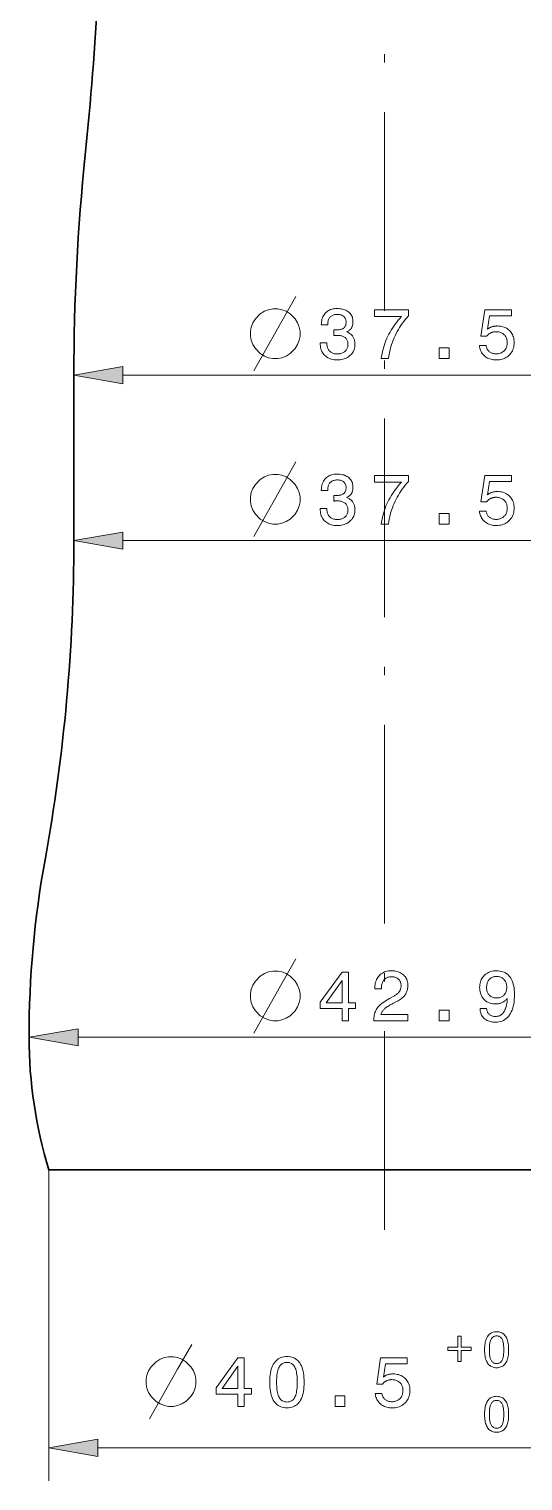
# Model space of a CAD drawing. Extents: x 0 to 297, y 0 to 546.
# Drawn here: x 136.9 to 166.7, y 120.2 to 207.9 of the extents above; entities that cross this region are included whole.
import ezdxf

# ---------------------------------------------------------------- set-up
doc = ezdxf.new("R2010")
doc.units = 0
doc.linetypes.add('DASHDOT', pattern=[18.5, 12, -3, 0.5, -3])

msp = doc.modelspace()

# ---------------------------------------------------------------- linework, layer by layer
at = {"color": 7, "linetype": 'DASHDOT', "lineweight": 13}
msp.add_line((158.337, 369.349), (158.337, 133.298), dxfattribs=at)
at = {"color": 7, "lineweight": 30, "ltscale": 0.25}
msp.add_line((139.587, 176.97), (139.587, 186.97), dxfattribs=at)
at = {"color": 7, "lineweight": 13}
for p, q in [((142.541, 186.97), (174.132, 186.97)), ((142.541, 176.97), (174.132, 176.97)), ((139.841, 146.97), (176.832, 146.97)), ((141.041, 122.175), (175.632, 122.175))]:
    msp.add_line(p, q, dxfattribs=at)
at = {"color": 7, "lineweight": 13, "ltscale": 0.469863}
msp.add_line((138.087, 138.97), (138.087, 120.175), dxfattribs=at)
at = {"color": 7, "lineweight": 30}
for p, q in [((178.587, 138.97), (138.087, 138.97)), ((178.537, 138.97), (138.137, 138.97))]:
    msp.add_line(p, q, dxfattribs=at)
at = {"color": 7, "lineweight": 13}
for points in [[(150.438, 187.22), (152.138, 190.22), (152.988, 191.72)], [(150.438, 177.22), (152.138, 180.22), (152.988, 181.72)], [(150.438, 147.22), (152.138, 150.22), (152.988, 151.72)], [(144.149, 123.925), (145.849, 126.925), (146.699, 128.425)]]:
    msp.add_lwpolyline(points, dxfattribs=at)
for points in [[(151.888, 190.97), (151.588, 190.97), (151.338, 190.92), (151.088, 190.82), (150.838, 190.67), (150.538, 190.37), (150.388, 190.12), (150.288, 189.87), (150.238, 189.62), (150.238, 189.32), (150.288, 189.07), (150.388, 188.82), (150.538, 188.57), (150.838, 188.27), (151.088, 188.12), (151.338, 188.02), (151.588, 187.97), (151.888, 187.97), (152.138, 188.02), (152.388, 188.12), (152.638, 188.27), (152.938, 188.57), (153.088, 188.82), (153.188, 189.07), (153.238, 189.32), (153.238, 189.62), (153.188, 189.87), (153.088, 190.12), (152.938, 190.37), (152.638, 190.67), (152.388, 190.82), (152.138, 190.92)], [(154.449, 188.91), (154.847, 188.91), (154.85, 188.848), (154.856, 188.789), (154.866, 188.733), (154.878, 188.68), (154.894, 188.629), (154.913, 188.582), (154.935, 188.537), (154.961, 188.495), (154.989, 188.456), (155.021, 188.42), (155.056, 188.387), (155.094, 188.357), (155.134, 188.331), (155.177, 188.308), (155.222, 188.289), (155.27, 188.274), (155.321, 188.261), (155.375, 188.253), (155.431, 188.248), (155.49, 188.246), (155.548, 188.247), (155.603, 188.252), (155.656, 188.26), (155.706, 188.271), (155.754, 188.285), (155.799, 188.303), (155.842, 188.323), (155.882, 188.347), (155.92, 188.374), (155.955, 188.404), (155.987, 188.437), (156.016, 188.472), (156.042, 188.509), (156.064, 188.549), (156.082, 188.592), (156.098, 188.636), (156.11, 188.683), (156.118, 188.732), (156.123, 188.784), (156.125, 188.838), (156.123, 188.887), (156.118, 188.934), (156.11, 188.979), (156.098, 189.021), (156.083, 189.061), (156.064, 189.099), (156.043, 189.135), (156.018, 189.169), (155.989, 189.2), (155.957, 189.229), (155.922, 189.256), (155.885, 189.28), (155.844, 189.301), (155.801, 189.319), (155.756, 189.334), (155.707, 189.347), (155.656, 189.357), (155.602, 189.364), (155.545, 189.368), (155.486, 189.369), (155.478, 189.369), (155.469, 189.369), (155.46, 189.369), (155.452, 189.369), (155.443, 189.369), (155.434, 189.369), (155.425, 189.368), (155.416, 189.368), (155.407, 189.368), (155.397, 189.367), (155.388, 189.367), (155.378, 189.366), (155.367, 189.366), (155.356, 189.365), (155.344, 189.365), (155.331, 189.364), (155.318, 189.363), (155.304, 189.363), (155.29, 189.362), (155.275, 189.361), (155.275, 189.7), (155.284, 189.7), (155.294, 189.7), (155.303, 189.699), (155.312, 189.699), (155.321, 189.699), (155.329, 189.698), (155.338, 189.698), (155.347, 189.698), (155.355, 189.697), (155.364, 189.697), (155.372, 189.697), (155.38, 189.697), (155.388, 189.697), (155.396, 189.697), (155.404, 189.696), (155.412, 189.696), (155.42, 189.696), (155.427, 189.696), (155.435, 189.696), (155.442, 189.696), (155.498, 189.697), (155.552, 189.701), (155.603, 189.707), (155.65, 189.715), (155.695, 189.725), (155.737, 189.738), (155.775, 189.753), (155.811, 189.77), (155.843, 189.789), (155.873, 189.811), (155.9, 189.835), (155.923, 189.862), (155.944, 189.891), (155.963, 189.922), (155.978, 189.956), (155.991, 189.993), (156, 190.031), (156.007, 190.073), (156.012, 190.116), (156.013, 190.162), (156.012, 190.207), (156.008, 190.249), (156.001, 190.289), (155.991, 190.327), (155.979, 190.363), (155.964, 190.397), (155.946, 190.429), (155.926, 190.459), (155.903, 190.487), (155.877, 190.512), (155.849, 190.535), (155.818, 190.556), (155.785, 190.574), (155.749, 190.59), (155.711, 190.604), (155.671, 190.615), (155.628, 190.623), (155.583, 190.629), (155.536, 190.633), (155.486, 190.634), (155.43, 190.633), (155.377, 190.628), (155.326, 190.62), (155.279, 190.608), (155.234, 190.594), (155.192, 190.576), (155.152, 190.555), (155.116, 190.53), (155.082, 190.503), (155.051, 190.472), (155.022, 190.438), (154.997, 190.401), (154.975, 190.361), (154.956, 190.318), (154.939, 190.272), (154.926, 190.223), (154.915, 190.17), (154.908, 190.115), (154.904, 190.057), (154.902, 189.996), (154.518, 189.996), (154.518, 190.025), (154.521, 190.111), (154.529, 190.194), (154.541, 190.273), (154.559, 190.349), (154.582, 190.421), (154.611, 190.489), (154.644, 190.554), (154.682, 190.615), (154.726, 190.673), (154.774, 190.727), (154.827, 190.777), (154.884, 190.821), (154.944, 190.86), (155.008, 190.894), (155.075, 190.923), (155.146, 190.947), (155.22, 190.965), (155.298, 190.978), (155.38, 190.986), (155.465, 190.989), (155.555, 190.986), (155.641, 190.98), (155.722, 190.969), (155.8, 190.954), (155.873, 190.935), (155.942, 190.912), (156.007, 190.884), (156.068, 190.852), (156.125, 190.816), (156.178, 190.776), (156.226, 190.731), (156.269, 190.684), (156.307, 190.633), (156.339, 190.578), (156.367, 190.521), (156.39, 190.459), (156.408, 190.395), (156.42, 190.327), (156.428, 190.256), (156.43, 190.181), (156.43, 190.138), (156.427, 190.097), (156.422, 190.057), (156.415, 190.018), (156.407, 189.98), (156.396, 189.943), (156.383, 189.908), (156.369, 189.874), (156.353, 189.841), (156.335, 189.81), (156.314, 189.78), (156.293, 189.751), (156.269, 189.724), (156.243, 189.699), (156.216, 189.675), (156.186, 189.652), (156.155, 189.631), (156.122, 189.611), (156.088, 189.593), (156.051, 189.576), (156.098, 189.557), (156.143, 189.537), (156.186, 189.514), (156.226, 189.489), (156.264, 189.463), (156.3, 189.434), (156.333, 189.404), (156.364, 189.371), (156.393, 189.336), (156.419, 189.3), (156.443, 189.261), (156.464, 189.221), (156.483, 189.18), (156.499, 189.136), (156.513, 189.091), (156.524, 189.044), (156.533, 188.995), (156.539, 188.944), (156.543, 188.892), (156.544, 188.838), (156.541, 188.753), (156.533, 188.672), (156.518, 188.594), (156.497, 188.52), (156.471, 188.449), (156.438, 188.381), (156.4, 188.317), (156.355, 188.256), (156.305, 188.199), (156.249, 188.145), (156.188, 188.095), (156.123, 188.05), (156.055, 188.011), (155.982, 187.977), (155.906, 187.949), (155.825, 187.925), (155.741, 187.907), (155.653, 187.894), (155.561, 187.886), (155.465, 187.883), (155.374, 187.886), (155.287, 187.894), (155.204, 187.908), (155.124, 187.927), (155.048, 187.951), (154.976, 187.981), (154.908, 188.016), (154.843, 188.057), (154.782, 188.103), (154.725, 188.155), (154.672, 188.211), (154.626, 188.271), (154.584, 188.335), (154.548, 188.402), (154.518, 188.472), (154.493, 188.547), (154.474, 188.625), (154.46, 188.706), (154.452, 188.792), (154.449, 188.88)], [(158.136, 187.97), (158.157, 188.113), (158.183, 188.255), (158.213, 188.394), (158.246, 188.532), (158.284, 188.668), (158.326, 188.801), (158.372, 188.933), (158.421, 189.062), (158.475, 189.19), (158.533, 189.316), (158.596, 189.44), (158.663, 189.563), (158.734, 189.685), (158.811, 189.805), (158.892, 189.925), (158.977, 190.044), (159.067, 190.162), (159.162, 190.278), (159.261, 190.394), (159.365, 190.508), (157.725, 190.508), (157.725, 190.902), (159.78, 190.902), (159.78, 190.544), (159.68, 190.432), (159.584, 190.318), (159.492, 190.202), (159.404, 190.085), (159.321, 189.966), (159.242, 189.845), (159.167, 189.723), (159.096, 189.599), (159.029, 189.474), (158.967, 189.346), (158.908, 189.217), (158.854, 189.086), (158.805, 188.953), (158.759, 188.818), (158.717, 188.682), (158.68, 188.543), (158.647, 188.403), (158.618, 188.26), (158.593, 188.116), (158.572, 187.97)], [(164.062, 188.752), (164.463, 188.752), (164.471, 188.706), (164.482, 188.662), (164.495, 188.621), (164.511, 188.581), (164.529, 188.543), (164.55, 188.508), (164.573, 188.474), (164.599, 188.443), (164.627, 188.413), (164.658, 188.386), (164.691, 188.361), (164.725, 188.339), (164.761, 188.319), (164.799, 188.302), (164.839, 188.287), (164.88, 188.275), (164.924, 188.266), (164.969, 188.259), (165.015, 188.256), (165.064, 188.254), (165.123, 188.256), (165.18, 188.262), (165.234, 188.271), (165.286, 188.284), (165.336, 188.3), (165.383, 188.32), (165.428, 188.344), (165.47, 188.372), (165.511, 188.403), (165.549, 188.438), (165.583, 188.475), (165.615, 188.516), (165.642, 188.558), (165.666, 188.603), (165.686, 188.65), (165.703, 188.699), (165.715, 188.751), (165.725, 188.805), (165.73, 188.862), (165.732, 188.92), (165.73, 188.98), (165.725, 189.038), (165.716, 189.093), (165.703, 189.145), (165.687, 189.195), (165.667, 189.242), (165.643, 189.287), (165.616, 189.33), (165.585, 189.37), (165.551, 189.407), (165.513, 189.442), (165.473, 189.473), (165.431, 189.5), (165.386, 189.523), (165.338, 189.543), (165.288, 189.56), (165.236, 189.572), (165.181, 189.581), (165.124, 189.587), (165.064, 189.589), (165.029, 189.588), (164.995, 189.586), (164.961, 189.582), (164.929, 189.578), (164.896, 189.571), (164.865, 189.564), (164.834, 189.555), (164.803, 189.544), (164.773, 189.532), (164.744, 189.519), (164.716, 189.505), (164.688, 189.489), (164.661, 189.471), (164.635, 189.453), (164.609, 189.433), (164.584, 189.411), (164.56, 189.389), (164.537, 189.365), (164.514, 189.339), (164.492, 189.313), (164.149, 189.313), (164.385, 190.902), (165.987, 190.902), (165.987, 190.548), (164.674, 190.548), (164.553, 189.74), (164.575, 189.759), (164.598, 189.777), (164.622, 189.793), (164.646, 189.809), (164.671, 189.824), (164.697, 189.838), (164.723, 189.851), (164.75, 189.863), (164.779, 189.875), (164.808, 189.885), (164.837, 189.894), (164.867, 189.903), (164.898, 189.91), (164.929, 189.917), (164.961, 189.922), (164.993, 189.927), (165.026, 189.93), (165.059, 189.932), (165.093, 189.934), (165.127, 189.934), (165.217, 189.932), (165.304, 189.923), (165.388, 189.91), (165.467, 189.891), (165.544, 189.866), (165.616, 189.836), (165.685, 189.8), (165.75, 189.759), (165.812, 189.712), (165.87, 189.66), (165.924, 189.604), (165.971, 189.544), (166.014, 189.481), (166.05, 189.414), (166.081, 189.344), (166.106, 189.27), (166.126, 189.193), (166.14, 189.113), (166.149, 189.029), (166.152, 188.941), (166.149, 188.849), (166.14, 188.76), (166.125, 188.674), (166.104, 188.592), (166.077, 188.514), (166.044, 188.439), (166.005, 188.368), (165.961, 188.301), (165.91, 188.237), (165.853, 188.176), (165.792, 188.121), (165.727, 188.071), (165.658, 188.027), (165.586, 187.989), (165.51, 187.956), (165.43, 187.93), (165.347, 187.91), (165.261, 187.895), (165.17, 187.886), (165.076, 187.883), (164.993, 187.886), (164.913, 187.893), (164.835, 187.905), (164.76, 187.921), (164.689, 187.943), (164.62, 187.969), (164.554, 188), (164.491, 188.036), (164.431, 188.077), (164.373, 188.122), (164.32, 188.172), (164.271, 188.224), (164.228, 188.28), (164.189, 188.338), (164.156, 188.399), (164.127, 188.464), (164.104, 188.531), (164.085, 188.602), (164.071, 188.675)], [(161.636, 187.97), (161.636, 188.613), (162.232, 188.613), (162.232, 187.97)], [(142.541, 187.491), (139.587, 186.97), (142.541, 186.449)], [(151.888, 180.97), (151.588, 180.97), (151.338, 180.92), (151.088, 180.82), (150.838, 180.67), (150.538, 180.37), (150.388, 180.12), (150.288, 179.87), (150.238, 179.62), (150.238, 179.32), (150.288, 179.07), (150.388, 178.82), (150.538, 178.57), (150.838, 178.27), (151.088, 178.12), (151.338, 178.02), (151.588, 177.97), (151.888, 177.97), (152.138, 178.02), (152.388, 178.12), (152.638, 178.27), (152.938, 178.57), (153.088, 178.82), (153.188, 179.07), (153.238, 179.32), (153.238, 179.62), (153.188, 179.87), (153.088, 180.12), (152.938, 180.37), (152.638, 180.67), (152.388, 180.82), (152.138, 180.92)], [(154.449, 178.91), (154.847, 178.91), (154.85, 178.848), (154.856, 178.789), (154.866, 178.733), (154.878, 178.68), (154.894, 178.629), (154.913, 178.582), (154.935, 178.537), (154.961, 178.495), (154.989, 178.456), (155.021, 178.42), (155.056, 178.387), (155.094, 178.357), (155.134, 178.331), (155.177, 178.308), (155.222, 178.289), (155.27, 178.274), (155.321, 178.261), (155.375, 178.253), (155.431, 178.248), (155.49, 178.246), (155.548, 178.247), (155.603, 178.252), (155.656, 178.26), (155.706, 178.271), (155.754, 178.285), (155.799, 178.303), (155.842, 178.323), (155.882, 178.347), (155.92, 178.374), (155.955, 178.404), (155.987, 178.437), (156.016, 178.472), (156.042, 178.509), (156.064, 178.549), (156.082, 178.592), (156.098, 178.636), (156.11, 178.683), (156.118, 178.732), (156.123, 178.784), (156.125, 178.838), (156.123, 178.887), (156.118, 178.934), (156.11, 178.979), (156.098, 179.021), (156.083, 179.061), (156.064, 179.099), (156.043, 179.135), (156.018, 179.169), (155.989, 179.2), (155.957, 179.229), (155.922, 179.256), (155.885, 179.28), (155.844, 179.301), (155.801, 179.319), (155.756, 179.334), (155.707, 179.347), (155.656, 179.357), (155.602, 179.364), (155.545, 179.368), (155.486, 179.369), (155.478, 179.369), (155.469, 179.369), (155.46, 179.369), (155.452, 179.369), (155.443, 179.369), (155.434, 179.369), (155.425, 179.368), (155.416, 179.368), (155.407, 179.368), (155.397, 179.367), (155.388, 179.367), (155.378, 179.366), (155.367, 179.366), (155.356, 179.365), (155.344, 179.365), (155.331, 179.364), (155.318, 179.363), (155.304, 179.363), (155.29, 179.362), (155.275, 179.361), (155.275, 179.7), (155.284, 179.7), (155.294, 179.7), (155.303, 179.699), (155.312, 179.699), (155.321, 179.699), (155.329, 179.698), (155.338, 179.698), (155.347, 179.698), (155.355, 179.697), (155.364, 179.697), (155.372, 179.697), (155.38, 179.697), (155.388, 179.697), (155.396, 179.697), (155.404, 179.696), (155.412, 179.696), (155.42, 179.696), (155.427, 179.696), (155.435, 179.696), (155.442, 179.696), (155.498, 179.697), (155.552, 179.701), (155.603, 179.707), (155.65, 179.715), (155.695, 179.725), (155.737, 179.738), (155.775, 179.753), (155.811, 179.77), (155.843, 179.789), (155.873, 179.811), (155.9, 179.835), (155.923, 179.862), (155.944, 179.891), (155.963, 179.922), (155.978, 179.956), (155.991, 179.993), (156, 180.031), (156.007, 180.073), (156.012, 180.116), (156.013, 180.162), (156.012, 180.207), (156.008, 180.249), (156.001, 180.289), (155.991, 180.327), (155.979, 180.363), (155.964, 180.397), (155.946, 180.429), (155.926, 180.459), (155.903, 180.487), (155.877, 180.512), (155.849, 180.535), (155.818, 180.556), (155.785, 180.574), (155.749, 180.59), (155.711, 180.604), (155.671, 180.615), (155.628, 180.623), (155.583, 180.629), (155.536, 180.633), (155.486, 180.634), (155.43, 180.633), (155.377, 180.628), (155.326, 180.62), (155.279, 180.608), (155.234, 180.594), (155.192, 180.576), (155.152, 180.555), (155.116, 180.53), (155.082, 180.503), (155.051, 180.472), (155.022, 180.438), (154.997, 180.401), (154.975, 180.361), (154.956, 180.318), (154.939, 180.272), (154.926, 180.223), (154.915, 180.17), (154.908, 180.115), (154.904, 180.057), (154.902, 179.996), (154.518, 179.996), (154.518, 180.025), (154.521, 180.111), (154.529, 180.194), (154.541, 180.273), (154.559, 180.349), (154.582, 180.421), (154.611, 180.489), (154.644, 180.554), (154.682, 180.615), (154.726, 180.673), (154.774, 180.727), (154.827, 180.777), (154.884, 180.821), (154.944, 180.86), (155.008, 180.894), (155.075, 180.923), (155.146, 180.947), (155.22, 180.965), (155.298, 180.978), (155.38, 180.986), (155.465, 180.989), (155.555, 180.986), (155.641, 180.98), (155.722, 180.969), (155.8, 180.954), (155.873, 180.935), (155.942, 180.912), (156.007, 180.884), (156.068, 180.852), (156.125, 180.816), (156.178, 180.776), (156.226, 180.731), (156.269, 180.684), (156.307, 180.633), (156.339, 180.578), (156.367, 180.521), (156.39, 180.459), (156.408, 180.395), (156.42, 180.327), (156.428, 180.256), (156.43, 180.181), (156.43, 180.138), (156.427, 180.097), (156.422, 180.057), (156.415, 180.018), (156.407, 179.98), (156.396, 179.943), (156.383, 179.908), (156.369, 179.874), (156.353, 179.841), (156.335, 179.81), (156.314, 179.78), (156.293, 179.751), (156.269, 179.724), (156.243, 179.699), (156.216, 179.675), (156.186, 179.652), (156.155, 179.631), (156.122, 179.611), (156.088, 179.593), (156.051, 179.576), (156.098, 179.557), (156.143, 179.537), (156.186, 179.514), (156.226, 179.489), (156.264, 179.463), (156.3, 179.434), (156.333, 179.404), (156.364, 179.371), (156.393, 179.336), (156.419, 179.3), (156.443, 179.261), (156.464, 179.221), (156.483, 179.18), (156.499, 179.136), (156.513, 179.091), (156.524, 179.044), (156.533, 178.995), (156.539, 178.944), (156.543, 178.892), (156.544, 178.838), (156.541, 178.753), (156.533, 178.672), (156.518, 178.594), (156.497, 178.52), (156.471, 178.449), (156.438, 178.381), (156.4, 178.317), (156.355, 178.256), (156.305, 178.199), (156.249, 178.145), (156.188, 178.095), (156.123, 178.05), (156.055, 178.011), (155.982, 177.977), (155.906, 177.949), (155.825, 177.925), (155.741, 177.907), (155.653, 177.894), (155.561, 177.886), (155.465, 177.883), (155.374, 177.886), (155.287, 177.894), (155.204, 177.908), (155.124, 177.927), (155.048, 177.951), (154.976, 177.981), (154.908, 178.016), (154.843, 178.057), (154.782, 178.103), (154.725, 178.155), (154.672, 178.211), (154.626, 178.271), (154.584, 178.335), (154.548, 178.402), (154.518, 178.472), (154.493, 178.547), (154.474, 178.625), (154.46, 178.706), (154.452, 178.792), (154.449, 178.88)], [(158.136, 177.97), (158.157, 178.113), (158.183, 178.255), (158.213, 178.394), (158.246, 178.532), (158.284, 178.668), (158.326, 178.801), (158.372, 178.933), (158.421, 179.062), (158.475, 179.19), (158.533, 179.316), (158.596, 179.44), (158.663, 179.563), (158.734, 179.685), (158.811, 179.805), (158.892, 179.925), (158.977, 180.044), (159.067, 180.162), (159.162, 180.278), (159.261, 180.394), (159.365, 180.508), (157.725, 180.508), (157.725, 180.902), (159.78, 180.902), (159.78, 180.544), (159.68, 180.432), (159.584, 180.318), (159.492, 180.202), (159.404, 180.085), (159.321, 179.966), (159.242, 179.845), (159.167, 179.723), (159.096, 179.599), (159.029, 179.474), (158.967, 179.346), (158.908, 179.217), (158.854, 179.086), (158.805, 178.953), (158.759, 178.818), (158.717, 178.682), (158.68, 178.543), (158.647, 178.403), (158.618, 178.26), (158.593, 178.116), (158.572, 177.97)], [(164.062, 178.752), (164.463, 178.752), (164.471, 178.706), (164.482, 178.662), (164.495, 178.621), (164.511, 178.581), (164.529, 178.543), (164.55, 178.508), (164.573, 178.474), (164.599, 178.443), (164.627, 178.413), (164.658, 178.386), (164.691, 178.361), (164.725, 178.339), (164.761, 178.319), (164.799, 178.302), (164.839, 178.287), (164.88, 178.275), (164.924, 178.266), (164.969, 178.259), (165.015, 178.256), (165.064, 178.254), (165.123, 178.256), (165.18, 178.262), (165.234, 178.271), (165.286, 178.284), (165.336, 178.3), (165.383, 178.32), (165.428, 178.344), (165.47, 178.372), (165.511, 178.403), (165.549, 178.438), (165.583, 178.475), (165.615, 178.516), (165.642, 178.558), (165.666, 178.603), (165.686, 178.65), (165.703, 178.699), (165.715, 178.751), (165.725, 178.805), (165.73, 178.862), (165.732, 178.92), (165.73, 178.98), (165.725, 179.038), (165.716, 179.093), (165.703, 179.145), (165.687, 179.195), (165.667, 179.242), (165.643, 179.287), (165.616, 179.33), (165.585, 179.37), (165.551, 179.407), (165.513, 179.442), (165.473, 179.473), (165.431, 179.5), (165.386, 179.523), (165.338, 179.543), (165.288, 179.56), (165.236, 179.572), (165.181, 179.581), (165.124, 179.587), (165.064, 179.589), (165.029, 179.588), (164.995, 179.586), (164.961, 179.582), (164.929, 179.578), (164.896, 179.571), (164.865, 179.564), (164.834, 179.555), (164.803, 179.544), (164.773, 179.532), (164.744, 179.519), (164.716, 179.505), (164.688, 179.489), (164.661, 179.471), (164.635, 179.453), (164.609, 179.433), (164.584, 179.411), (164.56, 179.389), (164.537, 179.365), (164.514, 179.339), (164.492, 179.313), (164.149, 179.313), (164.385, 180.902), (165.987, 180.902), (165.987, 180.548), (164.674, 180.548), (164.553, 179.74), (164.575, 179.759), (164.598, 179.777), (164.622, 179.793), (164.646, 179.809), (164.671, 179.824), (164.697, 179.838), (164.723, 179.851), (164.75, 179.863), (164.779, 179.875), (164.808, 179.885), (164.837, 179.894), (164.867, 179.903), (164.898, 179.91), (164.929, 179.917), (164.961, 179.922), (164.993, 179.927), (165.026, 179.93), (165.059, 179.932), (165.093, 179.934), (165.127, 179.934), (165.217, 179.932), (165.304, 179.923), (165.388, 179.91), (165.467, 179.891), (165.544, 179.866), (165.616, 179.836), (165.685, 179.8), (165.75, 179.759), (165.812, 179.712), (165.87, 179.66), (165.924, 179.604), (165.971, 179.544), (166.014, 179.481), (166.05, 179.414), (166.081, 179.344), (166.106, 179.27), (166.126, 179.193), (166.14, 179.113), (166.149, 179.029), (166.152, 178.941), (166.149, 178.849), (166.14, 178.76), (166.125, 178.674), (166.104, 178.592), (166.077, 178.514), (166.044, 178.439), (166.005, 178.368), (165.961, 178.301), (165.91, 178.237), (165.853, 178.176), (165.792, 178.121), (165.727, 178.071), (165.658, 178.027), (165.586, 177.989), (165.51, 177.956), (165.43, 177.93), (165.347, 177.91), (165.261, 177.895), (165.17, 177.886), (165.076, 177.883), (164.993, 177.886), (164.913, 177.893), (164.835, 177.905), (164.76, 177.921), (164.689, 177.943), (164.62, 177.969), (164.554, 178), (164.491, 178.036), (164.431, 178.077), (164.373, 178.122), (164.32, 178.172), (164.271, 178.224), (164.228, 178.28), (164.189, 178.338), (164.156, 178.399), (164.127, 178.464), (164.104, 178.531), (164.085, 178.602), (164.071, 178.675)], [(161.636, 177.97), (161.636, 178.613), (162.232, 178.613), (162.232, 177.97)], [(142.541, 177.491), (139.587, 176.97), (142.541, 176.449)], [(151.888, 150.97), (151.588, 150.97), (151.338, 150.92), (151.088, 150.82), (150.838, 150.67), (150.538, 150.37), (150.388, 150.12), (150.288, 149.87), (150.238, 149.62), (150.238, 149.32), (150.288, 149.07), (150.388, 148.82), (150.538, 148.57), (150.838, 148.27), (151.088, 148.12), (151.338, 148.02), (151.588, 147.97), (151.888, 147.97), (152.138, 148.02), (152.388, 148.12), (152.638, 148.27), (152.938, 148.57), (153.088, 148.82), (153.188, 149.07), (153.238, 149.32), (153.238, 149.62), (153.188, 149.87), (153.088, 150.12), (152.938, 150.37), (152.638, 150.67), (152.388, 150.82), (152.138, 150.92)], [(155.775, 147.97), (155.775, 148.712), (154.457, 148.712), (154.457, 149.091), (155.771, 150.902), (156.163, 150.902), (156.163, 149.057), (156.591, 149.057), (156.591, 148.712), (156.163, 148.712), (156.163, 147.97)], [(157.683, 147.97), (157.683, 147.982), (157.685, 148.07), (157.691, 148.154), (157.701, 148.236), (157.716, 148.315), (157.734, 148.39), (157.757, 148.463), (157.784, 148.533), (157.815, 148.6), (157.85, 148.664), (157.889, 148.725), (157.934, 148.785), (157.985, 148.844), (158.043, 148.904), (158.108, 148.963), (158.179, 149.022), (158.257, 149.081), (158.342, 149.14), (158.433, 149.199), (158.531, 149.258), (158.636, 149.317), (158.891, 149.456), (158.936, 149.481), (158.978, 149.507), (159.017, 149.533), (159.055, 149.56), (159.089, 149.588), (159.122, 149.616), (159.152, 149.645), (159.179, 149.674), (159.204, 149.705), (159.226, 149.735), (159.246, 149.767), (159.264, 149.799), (159.28, 149.833), (159.293, 149.868), (159.305, 149.904), (159.315, 149.941), (159.322, 149.979), (159.327, 150.018), (159.33, 150.058), (159.331, 150.099), (159.33, 150.146), (159.325, 150.191), (159.317, 150.234), (159.305, 150.275), (159.291, 150.314), (159.273, 150.352), (159.251, 150.387), (159.227, 150.421), (159.199, 150.453), (159.168, 150.484), (159.134, 150.511), (159.098, 150.536), (159.06, 150.558), (159.02, 150.577), (158.977, 150.594), (158.932, 150.607), (158.885, 150.617), (158.836, 150.624), (158.784, 150.629), (158.731, 150.63), (158.677, 150.628), (158.626, 150.623), (158.578, 150.613), (158.531, 150.6), (158.487, 150.584), (158.446, 150.563), (158.406, 150.539), (158.369, 150.511), (158.334, 150.48), (158.302, 150.445), (158.272, 150.406), (158.245, 150.365), (158.221, 150.321), (158.201, 150.274), (158.184, 150.224), (158.17, 150.172), (158.159, 150.117), (158.151, 150.059), (158.146, 149.998), (158.144, 149.934), (158.144, 149.899), (157.752, 149.899), (157.752, 149.96), (157.755, 150.053), (157.763, 150.142), (157.777, 150.227), (157.796, 150.308), (157.82, 150.385), (157.85, 150.458), (157.885, 150.527), (157.925, 150.593), (157.971, 150.654), (158.022, 150.711), (158.078, 150.764), (158.138, 150.811), (158.201, 150.853), (158.269, 150.889), (158.34, 150.919), (158.415, 150.944), (158.494, 150.964), (158.577, 150.977), (158.663, 150.986), (158.754, 150.989), (158.841, 150.986), (158.924, 150.979), (159.004, 150.966), (159.081, 150.949), (159.154, 150.927), (159.224, 150.9), (159.29, 150.868), (159.354, 150.831), (159.413, 150.789), (159.469, 150.742), (159.521, 150.691), (159.568, 150.637), (159.609, 150.58), (159.644, 150.52), (159.674, 150.457), (159.699, 150.391), (159.718, 150.321), (159.732, 150.249), (159.74, 150.173), (159.743, 150.095), (159.741, 150.033), (159.736, 149.974), (159.728, 149.916), (159.717, 149.859), (159.702, 149.804), (159.685, 149.75), (159.664, 149.699), (159.64, 149.648), (159.613, 149.599), (159.582, 149.552), (159.549, 149.506), (159.511, 149.461), (159.471, 149.418), (159.427, 149.375), (159.38, 149.334), (159.329, 149.295), (159.275, 149.256), (159.218, 149.219), (159.157, 149.183), (159.093, 149.148), (158.84, 149.019), (158.77, 148.982), (158.704, 148.946), (158.642, 148.91), (158.584, 148.875), (158.531, 148.841), (158.481, 148.807), (158.435, 148.774), (158.394, 148.742), (158.356, 148.711), (158.323, 148.68), (158.292, 148.649), (158.264, 148.618), (158.238, 148.586), (158.214, 148.553), (158.192, 148.519), (158.172, 148.485), (158.155, 148.45), (158.139, 148.414), (158.126, 148.378), (158.115, 148.341), (159.743, 148.341), (159.743, 147.97)], [(164.096, 148.712), (164.492, 148.712), (164.496, 148.668), (164.502, 148.625), (164.511, 148.585), (164.522, 148.547), (164.536, 148.511), (164.552, 148.477), (164.572, 148.444), (164.594, 148.414), (164.618, 148.386), (164.645, 148.36), (164.675, 148.336), (164.706, 148.314), (164.74, 148.295), (164.775, 148.279), (164.813, 148.265), (164.853, 148.253), (164.895, 148.245), (164.938, 148.238), (164.984, 148.234), (165.032, 148.233), (165.096, 148.236), (165.157, 148.244), (165.216, 148.257), (165.271, 148.276), (165.322, 148.3), (165.371, 148.33), (165.417, 148.365), (165.46, 148.405), (165.499, 148.451), (165.536, 148.502), (165.569, 148.558), (165.6, 148.621), (165.628, 148.689), (165.653, 148.762), (165.675, 148.841), (165.694, 148.926), (165.71, 149.016), (165.723, 149.112), (165.733, 149.214), (165.74, 149.321), (165.715, 149.289), (165.688, 149.258), (165.66, 149.23), (165.63, 149.202), (165.6, 149.177), (165.569, 149.152), (165.536, 149.13), (165.503, 149.109), (165.468, 149.09), (165.433, 149.072), (165.396, 149.056), (165.358, 149.042), (165.32, 149.029), (165.281, 149.018), (165.241, 149.009), (165.2, 149.001), (165.158, 148.995), (165.116, 148.991), (165.072, 148.989), (165.028, 148.988), (164.944, 148.991), (164.864, 148.999), (164.787, 149.012), (164.713, 149.032), (164.642, 149.056), (164.574, 149.086), (164.51, 149.122), (164.449, 149.163), (164.391, 149.209), (164.336, 149.261), (164.286, 149.317), (164.241, 149.377), (164.201, 149.44), (164.166, 149.507), (164.137, 149.577), (164.113, 149.651), (164.095, 149.728), (164.081, 149.809), (164.073, 149.893), (164.071, 149.981), (164.074, 150.069), (164.082, 150.154), (164.096, 150.235), (164.116, 150.313), (164.141, 150.387), (164.172, 150.459), (164.209, 150.526), (164.251, 150.591), (164.299, 150.652), (164.352, 150.709), (164.41, 150.762), (164.472, 150.81), (164.537, 150.852), (164.605, 150.888), (164.677, 150.919), (164.752, 150.944), (164.831, 150.963), (164.914, 150.977), (165, 150.986), (165.089, 150.989), (165.191, 150.985), (165.289, 150.974), (165.382, 150.956), (165.47, 150.93), (165.553, 150.897), (165.63, 150.857), (165.704, 150.81), (165.772, 150.755), (165.835, 150.693), (165.893, 150.624), (165.946, 150.548), (165.994, 150.465), (166.036, 150.376), (166.072, 150.28), (166.103, 150.178), (166.128, 150.07), (166.147, 149.955), (166.161, 149.834), (166.17, 149.706), (166.173, 149.572), (166.17, 149.413), (166.161, 149.262), (166.146, 149.118), (166.125, 148.982), (166.098, 148.853), (166.066, 148.732), (166.027, 148.618), (165.982, 148.512), (165.932, 148.413), (165.875, 148.322), (165.813, 148.238), (165.746, 148.164), (165.674, 148.098), (165.597, 148.041), (165.515, 147.993), (165.428, 147.953), (165.335, 147.923), (165.238, 147.901), (165.135, 147.888), (165.028, 147.883), (164.944, 147.885), (164.864, 147.892), (164.788, 147.903), (164.715, 147.919), (164.645, 147.94), (164.579, 147.964), (164.516, 147.994), (164.457, 148.028), (164.401, 148.066), (164.349, 148.109), (164.301, 148.155), (164.258, 148.205), (164.22, 148.258), (164.187, 148.313), (164.159, 148.372), (164.136, 148.434), (164.119, 148.499), (164.106, 148.567), (164.099, 148.638)], [(154.82, 149.057), (155.775, 149.057), (155.775, 150.4)], [(164.488, 149.985), (164.49, 149.928), (164.495, 149.873), (164.503, 149.821), (164.514, 149.771), (164.528, 149.723), (164.546, 149.678), (164.567, 149.635), (164.591, 149.594), (164.619, 149.556), (164.649, 149.52), (164.683, 149.487), (164.718, 149.458), (164.756, 149.431), (164.795, 149.409), (164.837, 149.39), (164.881, 149.374), (164.926, 149.362), (164.974, 149.353), (165.024, 149.348), (165.076, 149.346), (165.134, 149.348), (165.189, 149.353), (165.242, 149.362), (165.292, 149.374), (165.34, 149.389), (165.385, 149.408), (165.427, 149.43), (165.467, 149.456), (165.504, 149.485), (165.539, 149.518), (165.571, 149.554), (165.599, 149.592), (165.625, 149.633), (165.646, 149.676), (165.665, 149.722), (165.68, 149.77), (165.692, 149.821), (165.7, 149.875), (165.705, 149.931), (165.707, 149.989), (165.705, 150.048), (165.7, 150.105), (165.692, 150.159), (165.68, 150.211), (165.665, 150.26), (165.646, 150.307), (165.625, 150.351), (165.599, 150.393), (165.571, 150.432), (165.539, 150.469), (165.504, 150.503), (165.467, 150.533), (165.428, 150.56), (165.387, 150.583), (165.343, 150.602), (165.297, 150.619), (165.248, 150.631), (165.197, 150.64), (165.144, 150.645), (165.089, 150.647), (165.036, 150.645), (164.985, 150.64), (164.936, 150.631), (164.89, 150.618), (164.845, 150.601), (164.803, 150.581), (164.762, 150.558), (164.724, 150.53), (164.688, 150.499), (164.654, 150.465), (164.622, 150.427), (164.594, 150.387), (164.569, 150.345), (164.548, 150.3), (164.529, 150.254), (164.515, 150.204), (164.503, 150.153), (164.495, 150.099), (164.49, 150.043)], [(161.636, 147.97), (161.636, 148.613), (162.232, 148.613), (162.232, 147.97)], [(139.841, 147.491), (136.887, 146.97), (139.841, 146.449)], [(162.751, 128.912), (162.962, 128.912), (162.962, 128.257), (163.558, 128.257), (163.558, 128.048), (162.962, 128.048), (162.962, 127.392), (162.751, 127.392), (162.751, 128.048), (162.152, 128.048), (162.152, 128.257), (162.751, 128.257)], [(164.367, 128.099), (164.369, 128.203), (164.374, 128.302), (164.384, 128.396), (164.397, 128.485), (164.413, 128.568), (164.434, 128.647), (164.458, 128.72), (164.486, 128.789), (164.518, 128.852), (164.553, 128.91), (164.592, 128.963), (164.634, 129.01), (164.68, 129.052), (164.729, 129.088), (164.781, 129.119), (164.837, 129.144), (164.896, 129.163), (164.959, 129.177), (165.025, 129.186), (165.094, 129.188), (165.164, 129.186), (165.231, 129.177), (165.294, 129.164), (165.353, 129.144), (165.409, 129.119), (165.462, 129.089), (165.511, 129.053), (165.556, 129.012), (165.598, 128.965), (165.637, 128.912), (165.672, 128.855), (165.703, 128.792), (165.731, 128.723), (165.754, 128.65), (165.775, 128.571), (165.791, 128.487), (165.804, 128.398), (165.813, 128.304), (165.819, 128.204), (165.821, 128.099), (165.819, 127.995), (165.813, 127.895), (165.804, 127.801), (165.791, 127.712), (165.775, 127.629), (165.754, 127.55), (165.731, 127.477), (165.703, 127.409), (165.672, 127.347), (165.637, 127.289), (165.598, 127.237), (165.556, 127.19), (165.511, 127.149), (165.462, 127.113), (165.409, 127.083), (165.353, 127.059), (165.294, 127.039), (165.231, 127.026), (165.164, 127.017), (165.094, 127.015), (165.025, 127.017), (164.959, 127.026), (164.896, 127.039), (164.837, 127.059), (164.781, 127.084), (164.729, 127.114), (164.68, 127.15), (164.634, 127.191), (164.592, 127.238), (164.553, 127.291), (164.518, 127.348), (164.486, 127.411), (164.458, 127.479), (164.434, 127.552), (164.413, 127.631), (164.397, 127.714), (164.384, 127.803), (164.374, 127.896), (164.369, 127.995)], [(164.656, 128.099), (164.657, 128.015), (164.66, 127.935), (164.666, 127.86), (164.673, 127.789), (164.683, 127.723), (164.694, 127.662), (164.708, 127.606), (164.724, 127.554), (164.742, 127.507), (164.762, 127.464), (164.785, 127.426), (164.81, 127.391), (164.837, 127.361), (164.867, 127.335), (164.899, 127.313), (164.933, 127.295), (164.97, 127.281), (165.009, 127.271), (165.051, 127.265), (165.094, 127.263), (165.139, 127.264), (165.18, 127.27), (165.22, 127.28), (165.257, 127.294), (165.291, 127.312), (165.323, 127.334), (165.352, 127.36), (165.379, 127.39), (165.404, 127.424), (165.426, 127.462), (165.446, 127.504), (165.463, 127.551), (165.479, 127.603), (165.492, 127.659), (165.504, 127.721), (165.513, 127.787), (165.52, 127.858), (165.526, 127.934), (165.529, 128.014), (165.53, 128.099), (165.529, 128.185), (165.526, 128.266), (165.52, 128.341), (165.513, 128.413), (165.504, 128.479), (165.492, 128.54), (165.479, 128.597), (165.463, 128.649), (165.446, 128.696), (165.426, 128.738), (165.404, 128.776), (165.379, 128.81), (165.352, 128.84), (165.323, 128.866), (165.291, 128.888), (165.257, 128.906), (165.22, 128.92), (165.18, 128.93), (165.139, 128.936), (165.094, 128.937), (165.051, 128.935), (165.009, 128.929), (164.97, 128.919), (164.933, 128.905), (164.899, 128.887), (164.867, 128.865), (164.837, 128.839), (164.81, 128.809), (164.785, 128.774), (164.762, 128.736), (164.742, 128.693), (164.724, 128.646), (164.708, 128.594), (164.694, 128.537), (164.683, 128.476), (164.673, 128.41), (164.666, 128.339), (164.66, 128.264), (164.657, 128.184)], [(145.599, 127.675), (145.299, 127.675), (145.049, 127.625), (144.799, 127.525), (144.549, 127.375), (144.249, 127.075), (144.099, 126.825), (143.999, 126.575), (143.949, 126.325), (143.949, 126.025), (143.999, 125.775), (144.099, 125.525), (144.249, 125.275), (144.549, 124.975), (144.799, 124.825), (145.049, 124.725), (145.299, 124.675), (145.599, 124.675), (145.849, 124.725), (146.099, 124.825), (146.349, 124.975), (146.649, 125.275), (146.799, 125.525), (146.899, 125.775), (146.949, 126.025), (146.949, 126.325), (146.899, 126.575), (146.799, 126.825), (146.649, 127.075), (146.349, 127.375), (146.099, 127.525), (145.849, 127.625)], [(149.486, 124.675), (149.486, 125.417), (148.168, 125.417), (148.168, 125.797), (149.482, 127.608), (149.874, 127.608), (149.874, 125.763), (150.302, 125.763), (150.302, 125.417), (149.874, 125.417), (149.874, 124.675)], [(151.406, 126.138), (151.409, 126.287), (151.417, 126.428), (151.43, 126.562), (151.449, 126.689), (151.473, 126.808), (151.502, 126.921), (151.537, 127.025), (151.576, 127.123), (151.622, 127.214), (151.672, 127.297), (151.728, 127.372), (151.788, 127.44), (151.853, 127.499), (151.923, 127.551), (151.998, 127.595), (152.078, 127.63), (152.163, 127.658), (152.252, 127.678), (152.347, 127.69), (152.446, 127.694), (152.546, 127.69), (152.641, 127.678), (152.731, 127.659), (152.816, 127.631), (152.896, 127.596), (152.971, 127.552), (153.041, 127.501), (153.106, 127.442), (153.166, 127.375), (153.221, 127.3), (153.27, 127.217), (153.315, 127.127), (153.354, 127.03), (153.389, 126.925), (153.417, 126.812), (153.441, 126.692), (153.459, 126.565), (153.473, 126.43), (153.48, 126.288), (153.483, 126.138), (153.48, 125.989), (153.473, 125.847), (153.459, 125.713), (153.441, 125.586), (153.417, 125.466), (153.389, 125.354), (153.354, 125.25), (153.315, 125.153), (153.27, 125.063), (153.221, 124.981), (153.166, 124.906), (153.106, 124.84), (153.041, 124.781), (152.971, 124.73), (152.896, 124.687), (152.816, 124.651), (152.731, 124.624), (152.641, 124.604), (152.546, 124.593), (152.446, 124.589), (152.347, 124.593), (152.252, 124.604), (152.163, 124.624), (152.078, 124.652), (151.998, 124.687), (151.923, 124.731), (151.853, 124.782), (151.788, 124.841), (151.728, 124.908), (151.672, 124.983), (151.622, 125.065), (151.576, 125.155), (151.537, 125.252), (151.502, 125.357), (151.473, 125.469), (151.449, 125.588), (151.43, 125.715), (151.417, 125.848), (151.409, 125.99)], [(151.82, 126.138), (151.821, 126.018), (151.826, 125.904), (151.833, 125.796), (151.844, 125.695), (151.858, 125.601), (151.874, 125.514), (151.894, 125.433), (151.917, 125.359), (151.943, 125.291), (151.971, 125.231), (152.003, 125.176), (152.039, 125.127), (152.078, 125.084), (152.12, 125.046), (152.166, 125.015), (152.215, 124.989), (152.268, 124.969), (152.324, 124.954), (152.383, 124.946), (152.446, 124.943), (152.509, 124.946), (152.569, 124.954), (152.625, 124.968), (152.677, 124.988), (152.726, 125.014), (152.772, 125.045), (152.814, 125.082), (152.853, 125.125), (152.888, 125.173), (152.919, 125.227), (152.947, 125.288), (152.973, 125.355), (152.995, 125.429), (153.014, 125.51), (153.031, 125.597), (153.044, 125.692), (153.054, 125.793), (153.062, 125.901), (153.066, 126.016), (153.068, 126.138), (153.066, 126.26), (153.062, 126.376), (153.054, 126.484), (153.044, 126.586), (153.031, 126.681), (153.014, 126.768), (152.995, 126.849), (152.973, 126.923), (152.947, 126.991), (152.919, 127.051), (152.888, 127.105), (152.853, 127.154), (152.814, 127.196), (152.772, 127.233), (152.726, 127.265), (152.677, 127.29), (152.625, 127.31), (152.569, 127.324), (152.509, 127.333), (152.446, 127.336), (152.383, 127.333), (152.324, 127.324), (152.268, 127.31), (152.215, 127.29), (152.166, 127.264), (152.12, 127.232), (152.078, 127.195), (152.039, 127.151), (152.003, 127.103), (151.971, 127.048), (151.943, 126.987), (151.917, 126.919), (151.894, 126.845), (151.874, 126.764), (151.858, 126.677), (151.844, 126.582), (151.833, 126.481), (151.826, 126.374), (151.821, 126.259)], [(157.773, 125.457), (158.174, 125.457), (158.182, 125.411), (158.193, 125.368), (158.206, 125.326), (158.222, 125.286), (158.24, 125.249), (158.261, 125.213), (158.284, 125.18), (158.31, 125.148), (158.338, 125.119), (158.369, 125.091), (158.402, 125.066), (158.436, 125.044), (158.472, 125.024), (158.51, 125.007), (158.55, 124.993), (158.591, 124.981), (158.635, 124.972), (158.679, 124.965), (158.726, 124.961), (158.775, 124.96), (158.834, 124.962), (158.891, 124.967), (158.945, 124.976), (158.997, 124.989), (159.047, 125.006), (159.094, 125.026), (159.139, 125.05), (159.181, 125.077), (159.222, 125.108), (159.26, 125.143), (159.294, 125.181), (159.326, 125.221), (159.353, 125.264), (159.377, 125.308), (159.397, 125.356), (159.414, 125.405), (159.426, 125.457), (159.436, 125.511), (159.441, 125.567), (159.443, 125.626), (159.441, 125.686), (159.436, 125.743), (159.427, 125.798), (159.414, 125.851), (159.398, 125.9), (159.378, 125.948), (159.354, 125.993), (159.327, 126.035), (159.296, 126.075), (159.262, 126.113), (159.224, 126.147), (159.184, 126.178), (159.142, 126.205), (159.097, 126.229), (159.049, 126.249), (158.999, 126.265), (158.947, 126.278), (158.892, 126.287), (158.835, 126.292), (158.775, 126.294), (158.74, 126.294), (158.706, 126.291), (158.672, 126.288), (158.64, 126.283), (158.607, 126.277), (158.576, 126.269), (158.545, 126.26), (158.514, 126.25), (158.484, 126.238), (158.455, 126.225), (158.427, 126.21), (158.399, 126.194), (158.372, 126.177), (158.346, 126.158), (158.32, 126.138), (158.295, 126.117), (158.271, 126.094), (158.248, 126.07), (158.225, 126.045), (158.203, 126.018), (157.86, 126.018), (158.096, 127.608), (159.698, 127.608), (159.698, 127.253), (158.385, 127.253), (158.264, 126.446), (158.286, 126.465), (158.309, 126.482), (158.332, 126.499), (158.357, 126.515), (158.382, 126.53), (158.408, 126.544), (158.434, 126.557), (158.461, 126.569), (158.49, 126.58), (158.518, 126.59), (158.548, 126.6), (158.578, 126.608), (158.609, 126.616), (158.64, 126.622), (158.672, 126.628), (158.704, 126.632), (158.737, 126.635), (158.77, 126.638), (158.804, 126.639), (158.838, 126.64), (158.928, 126.637), (159.015, 126.629), (159.099, 126.615), (159.178, 126.596), (159.255, 126.571), (159.327, 126.541), (159.396, 126.506), (159.461, 126.465), (159.523, 126.418), (159.581, 126.366), (159.635, 126.309), (159.682, 126.249), (159.725, 126.186), (159.761, 126.119), (159.792, 126.049), (159.817, 125.976), (159.837, 125.899), (159.851, 125.818), (159.86, 125.734), (159.862, 125.647), (159.86, 125.554), (159.851, 125.465), (159.836, 125.38), (159.815, 125.298), (159.788, 125.22), (159.755, 125.145), (159.716, 125.074), (159.672, 125.006), (159.621, 124.942), (159.564, 124.882), (159.503, 124.826), (159.438, 124.776), (159.369, 124.732), (159.297, 124.694), (159.221, 124.662), (159.141, 124.636), (159.058, 124.615), (158.972, 124.6), (158.881, 124.592), (158.787, 124.589), (158.704, 124.591), (158.624, 124.598), (158.546, 124.61), (158.471, 124.627), (158.4, 124.648), (158.331, 124.675), (158.265, 124.706), (158.202, 124.742), (158.142, 124.782), (158.084, 124.828), (158.031, 124.877), (157.982, 124.93), (157.939, 124.985), (157.9, 125.043), (157.867, 125.105), (157.838, 125.169), (157.815, 125.237), (157.796, 125.307), (157.782, 125.381)], [(148.531, 125.763), (149.486, 125.763), (149.486, 127.106)], [(155.347, 124.675), (155.347, 125.318), (155.943, 125.318), (155.943, 124.675)], [(164.367, 124.199), (164.369, 124.303), (164.374, 124.402), (164.384, 124.496), (164.397, 124.585), (164.413, 124.668), (164.434, 124.747), (164.458, 124.82), (164.486, 124.889), (164.518, 124.952), (164.553, 125.01), (164.592, 125.063), (164.634, 125.11), (164.68, 125.152), (164.729, 125.188), (164.781, 125.219), (164.837, 125.244), (164.896, 125.263), (164.959, 125.277), (165.025, 125.286), (165.094, 125.288), (165.164, 125.286), (165.231, 125.277), (165.294, 125.264), (165.353, 125.244), (165.409, 125.219), (165.462, 125.189), (165.511, 125.153), (165.556, 125.112), (165.598, 125.065), (165.637, 125.012), (165.672, 124.955), (165.703, 124.892), (165.731, 124.823), (165.754, 124.75), (165.775, 124.671), (165.791, 124.587), (165.804, 124.498), (165.813, 124.404), (165.819, 124.304), (165.821, 124.199), (165.819, 124.095), (165.813, 123.995), (165.804, 123.901), (165.791, 123.812), (165.775, 123.729), (165.754, 123.65), (165.731, 123.577), (165.703, 123.509), (165.672, 123.447), (165.637, 123.389), (165.598, 123.337), (165.556, 123.29), (165.511, 123.249), (165.462, 123.213), (165.409, 123.183), (165.353, 123.158), (165.294, 123.139), (165.231, 123.126), (165.164, 123.117), (165.094, 123.115), (165.025, 123.117), (164.959, 123.126), (164.896, 123.139), (164.837, 123.159), (164.781, 123.184), (164.729, 123.214), (164.68, 123.25), (164.634, 123.291), (164.592, 123.338), (164.553, 123.391), (164.518, 123.448), (164.486, 123.511), (164.458, 123.579), (164.434, 123.652), (164.413, 123.731), (164.397, 123.814), (164.384, 123.903), (164.374, 123.996), (164.369, 124.095)], [(164.656, 124.199), (164.657, 124.115), (164.66, 124.035), (164.666, 123.96), (164.673, 123.889), (164.683, 123.823), (164.694, 123.762), (164.708, 123.706), (164.724, 123.654), (164.742, 123.607), (164.762, 123.564), (164.785, 123.526), (164.81, 123.491), (164.837, 123.461), (164.867, 123.435), (164.899, 123.413), (164.933, 123.395), (164.97, 123.381), (165.009, 123.371), (165.051, 123.365), (165.094, 123.363), (165.139, 123.364), (165.18, 123.37), (165.22, 123.38), (165.257, 123.394), (165.291, 123.412), (165.323, 123.434), (165.352, 123.46), (165.379, 123.49), (165.404, 123.524), (165.426, 123.562), (165.446, 123.604), (165.463, 123.651), (165.479, 123.703), (165.492, 123.759), (165.504, 123.821), (165.513, 123.887), (165.52, 123.958), (165.526, 124.033), (165.529, 124.114), (165.53, 124.199), (165.529, 124.285), (165.526, 124.366), (165.52, 124.441), (165.513, 124.513), (165.504, 124.579), (165.492, 124.64), (165.479, 124.697), (165.463, 124.749), (165.446, 124.796), (165.426, 124.838), (165.404, 124.876), (165.379, 124.91), (165.352, 124.94), (165.323, 124.966), (165.291, 124.988), (165.257, 125.006), (165.22, 125.02), (165.18, 125.03), (165.139, 125.035), (165.094, 125.037), (165.051, 125.035), (165.009, 125.029), (164.97, 125.019), (164.933, 125.005), (164.899, 124.987), (164.867, 124.965), (164.837, 124.939), (164.81, 124.909), (164.785, 124.874), (164.762, 124.836), (164.742, 124.793), (164.724, 124.746), (164.708, 124.694), (164.694, 124.637), (164.683, 124.576), (164.673, 124.51), (164.666, 124.439), (164.66, 124.364), (164.657, 124.284)], [(141.041, 122.696), (138.087, 122.175), (141.041, 121.654)]]:
    msp.add_lwpolyline(points, close=True, dxfattribs=at)
at = {"color": 7, "lineweight": 30}
for centre, radius, start, end in [((-58.661, 220.879), 200, 354.08437, 359.73957), ((268.597, 186.97), 129.01, 174.08436, 180.00001), ((31.57, 176.97), 108.017, 349.71447, 360), ((196.887, 146.97), 60, 169.71448, 180.00001), ((164.154, 146.97), 27.267, 180.00002, 197.06151)]:
    msp.add_arc(centre, radius, start, end, dxfattribs=at)
at = {"color": 7, "lineweight": 13}
for points in [[(142.541, 187.491), (139.587, 186.97), (142.541, 187.491), (142.541, 186.449)], [(142.541, 177.491), (139.587, 176.97), (142.541, 177.491), (142.541, 176.449)], [(139.841, 147.491), (136.887, 146.97), (139.841, 147.491), (139.841, 146.449)], [(141.041, 122.696), (138.087, 122.175), (141.041, 122.696), (141.041, 121.654)]]:
    msp.add_solid(points, dxfattribs=at)

doc.saveas('drawing.dxf')
